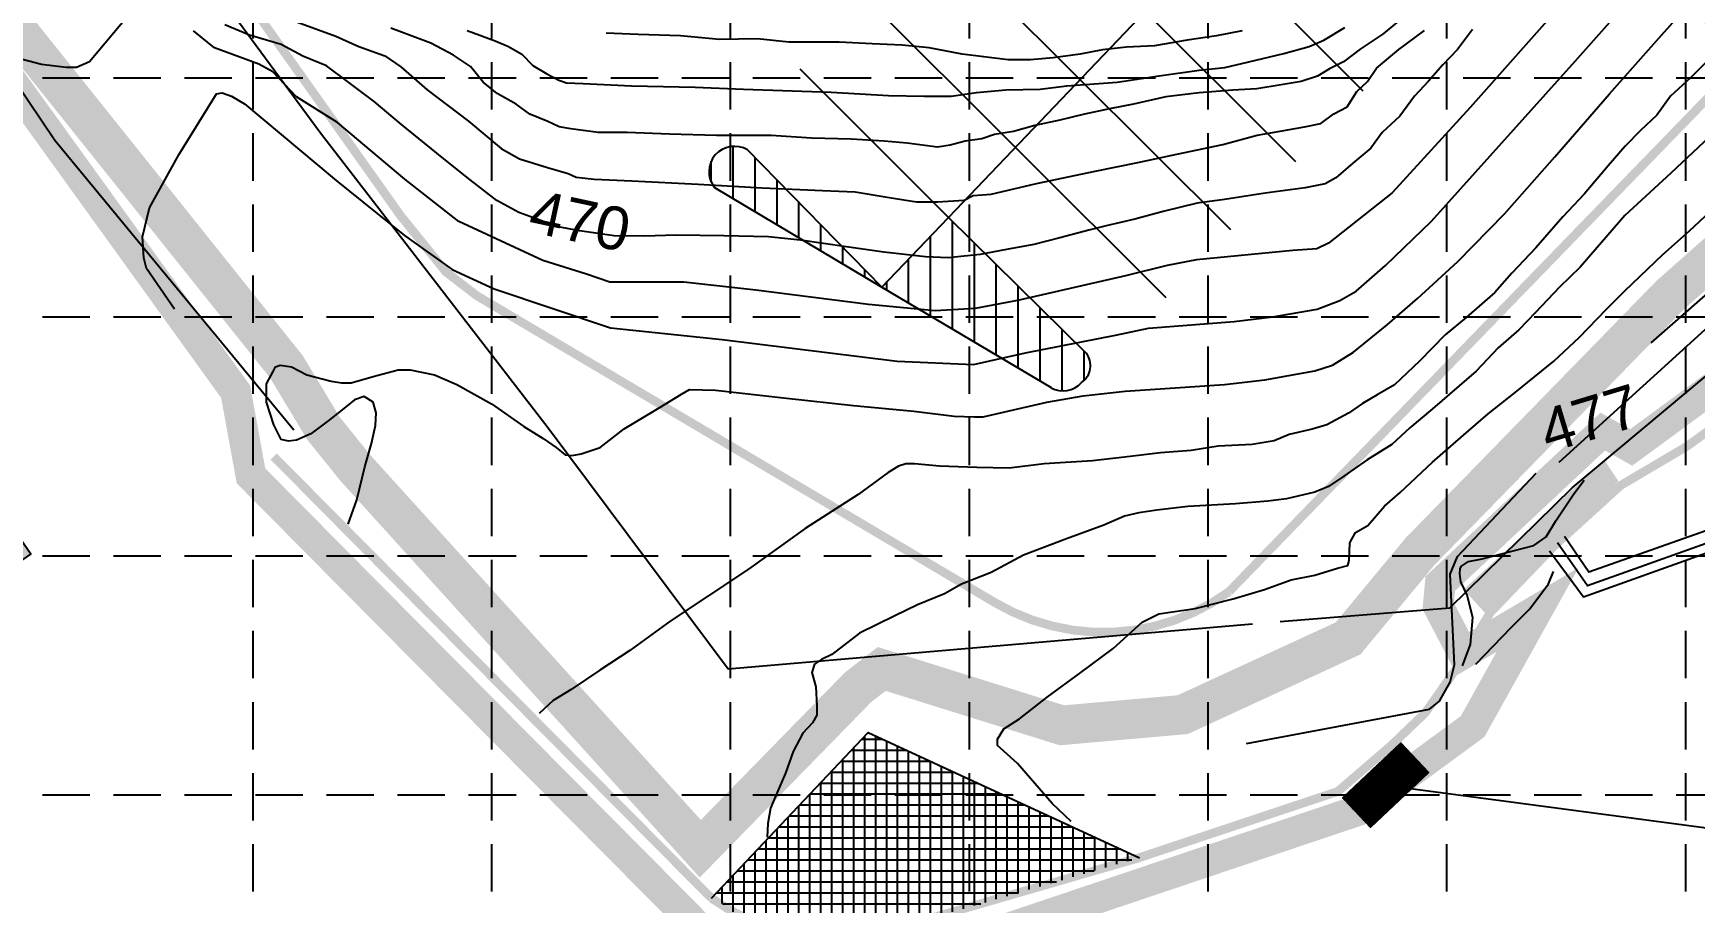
# Model space of a CAD drawing. Header units: inches. Extents: x 12501 to 13956, y 5211 to 6121.
# Drawn here: x 13071.5 to 13229.4, y 5315.2 to 5397.7 of the extents above; entities that cross this region are included whole.
import ezdxf

# ---------------------------------------------------------------- set-up
doc = ezdxf.new("R2010")
doc.units = ezdxf.units.IN
doc.header["$MEASUREMENT"] = 0
for name, pattern in [('DASHED', [0.75, 0.5, -0.25]), ('HIDDEN', [0.375, 0.25, -0.125]), ('PHANTOM2', [1.25, 0.625, -0.125, 0.125, -0.125, 0.125, -0.125])]:
    doc.linetypes.add(name, pattern=pattern)
doc.layers.get('0').update_dxf_attribs({"color": 9})
for name, color, linetype in [('ARROWS', 252, 'Continuous'), ('Curb', 250, 'Continuous'), ('EC', 43, 'Continuous'), ('GRID', 254, 'HIDDEN'), ('Hatch', 250, 'Continuous'), ('LEGEND', 7, 'Continuous'), ('Misc', 250, 'Continuous'), ('Parking', 250, 'Continuous'), ('PC', 43, 'Continuous'), ('PropertyLine', 250, 'Continuous'), ('SILT FENCE', 200, 'Continuous'), ('Storm', 5, 'Continuous'), ('Structure', 7, 'Continuous')]:
    doc.layers.add(name, color=color, linetype=linetype)
doc.styles.get("Standard").update_dxf_attribs({"font": 'ARIAL.TTF', "height": 25})

# ---------------------------------------------------------------- blocks, each defined once
blk = doc.blocks.new('flow arrow')
blk.add_lwpolyline([(-67.01, -25.36), (-59.33, -25.42), (-59.57, -56.14), (-51.89, -56.2), (-51.65, -25.48), (-43.97, -25.54), (-55.3, -2.41), (-67.01, -25.36)], close=True)
at = {"color": 254}
for points in [[(-43.97, -25.54), (-67.01, -25.36), (-55.3, -2.41), (-67.01, -25.36)], [(-59.57, -56.14), (-51.89, -56.2), (-59.33, -25.42), (-51.65, -25.48)]]:
    blk.add_solid(points, dxfattribs=at)

msp = doc.modelspace()

# ---------------------------------------------------------------- hatches: boundary and pattern name
at = {"layer": 'Hatch'}
h = msp.add_hatch(dxfattribs=at)
h.set_pattern_fill('ANSI31', scale=16.666667, angle=45, style=0)
h.set_pattern_definition([(90, (12087.9871, 5196.31), (-2.0833333, 4e-16), [])])
h.paths.add_polyline_path([(13139.34, 5386.63, 0.83306), (13136.21, 5383.07), (13152.1, 5373.59)])
h.paths.add_polyline_path([(13158.46, 5380.23), (13152.1, 5373.59), (13168.19, 5364.06, 0.353931), (13171.08, 5364.55, 0.43859), (13171.52, 5367.33)])
h = msp.add_hatch(dxfattribs=at)
h.set_pattern_fill('NET', scale=8.333333, style=0)
h.set_pattern_definition([(0, (12087.9871, 5196.31), (0, 1.0416667), []), (90, (12087.9871, 5196.31), (-1.0416667, 6e-17), [])])
h.paths.add_polyline_path([(13150.85, 5331.3), (13150.8, 5331.25), (13150.78, 5331.27), (13136.18, 5315.86), (13137.37, 5314.64, 0.206149), (13153.23, 5312.66), (13176.58, 5319.43)])
at = {"layer": 'LEGEND'}
h = msp.add_hatch(dxfattribs=at)
h.set_pattern_fill('ANSI31', color=4, scale=0.896591, angle=43.3311, style=0)
h.set_pattern_definition([(88.3311, (13198.41437, 5309.20334), (-0.1120264, 0.003264), [])])
h.paths.add_polyline_path([(13195.91, 5325.11), (13196.06, 5324.94), (13198.53, 5322.33), (13204.04, 5327.53), (13201.42, 5330.31)])
at = {"layer": 'Storm'}
msp.add_hatch(color=5, dxfattribs=at).paths.add_polyline_path([(13207.4, 5344.9), (13209.43, 5342.66), (13214.5, 5347.85), (13216.85, 5349.97), (13222.1, 5355.18), (13220.78, 5357.17)])

# ---------------------------------------------------------------- linework, layer by layer
at = {"layer": 'ARROWS'}
msp.add_lwpolyline([(13199.96, 5326.33), (13303.85, 5312.51)], dxfattribs=at)
at = {"layer": 'Curb', "color": 7, "const_width": 0.833}
for points in [[(13001.56, 5528.09), (13035.18, 5481.18), (13072.96, 5427.42), (13106.35, 5380.43), (13110.68, 5375.06), (13113.61, 5372.8), (13162.84, 5343.66, 0.298683), (13185.1, 5344.69), (13240.22, 5401.48)], [(13231.85, 5360.83), (13228.61, 5358.49), (13222.31, 5354.77), (13216.06, 5349.09), (13209.92, 5342.7), (13206.85, 5337.61), (13203.78, 5333.22), (13200.44, 5330.02), (13195.43, 5325.71), (13176.58, 5319.43), (13153.23, 5312.66, -0.228563), (13135.92, 5315.58), (13094.32, 5357.52)]]:
    msp.add_lwpolyline(points, format="xyb", dxfattribs=at)
at = {"layer": 'EC', "color": 31}
for points, elevation in [([(13084.9, 5371.52), (13082.25, 5375.37), (13081.99, 5376.37), (13081.85, 5378.38), (13082.51, 5381.12), (13085.34, 5386.22), (13088.9, 5391.97), (13089.42, 5392.05), (13090.32, 5391.75), (13091.54, 5391.01), (13100.26, 5383.74), (13106.74, 5378.5), (13111.27, 5375.27), (13115.27, 5373.45), (13126.32, 5369.73), (13136.94, 5368.62), (13153.56, 5366.57), (13160.83, 5366.27), (13165.77, 5367.35), (13174.3, 5369.05), (13177.46, 5369.72), (13185.58, 5370.35), (13189.25, 5370.77), (13193.48, 5371.51), (13195.63, 5372.33), (13197.19, 5373.22), (13199.98, 5375.67), (13204.34, 5379.88), (13218, 5395.05), (13228.93, 5407.37)], 39.33), ([(13101.39, 5351.1), (13102.23, 5353.4), (13103, 5356.54), (13103.61, 5358.76), (13104, 5360.45), (13104.07, 5361.68), (13103.77, 5362.67), (13102.92, 5363.21), (13102, 5362.9), (13101.16, 5362.21), (13099.63, 5360.99), (13097.86, 5359.68), (13096.48, 5359.07), (13095.72, 5358.99), (13095.03, 5359.15), (13094.34, 5360.53), (13093.65, 5362.67), (13093.65, 5364.43), (13094.26, 5365.58), (13094.49, 5366.04), (13094.95, 5366.2), (13096.02, 5366.04), (13097.48, 5365.28), (13099.78, 5364.66), (13100.78, 5364.51), (13101.7, 5364.51), (13103.77, 5365.12), (13106.14, 5365.74), (13107.29, 5365.74), (13109.59, 5365.28), (13111.74, 5364.36), (13115.03, 5362.52), (13118.1, 5360.37), (13119.94, 5359.22), (13121.17, 5358.38), (13122.01, 5357.69), (13122.7, 5357.62), (13123.54, 5357.77), (13125.34, 5358.37), (13127.64, 5360.14), (13130.94, 5362.13), (13133.09, 5363.43), (13133.85, 5363.89), (13136.3, 5363.82), (13143.05, 5363.05), (13149.41, 5362.36), (13155.16, 5361.82), (13158.98, 5361.36), (13160.9, 5361.29), (13161.74, 5361.29), (13163.81, 5361.75), (13167.79, 5362.67), (13171.24, 5363.28), (13175.23, 5363.74), (13179.98, 5364.05), (13184.66, 5364.35), (13188.49, 5364.81), (13190.79, 5365.2), (13193.24, 5365.66), (13194.93, 5366.19), (13196.92, 5367.42), (13200.14, 5370.02), (13203.01, 5372.51), (13206.85, 5376.03), (13211.29, 5380.55), (13216.05, 5385.99), (13221.26, 5391.97), (13226.19, 5397.53), (13230.56, 5402.44)], 39.42), ([(13081.46, 5400.51), (13076.82, 5395.01), (13075.59, 5394.46), (13074.61, 5394.46), (13072.26, 5394.75), (13069.72, 5395.4)], 39.25), ([(13217.11, 5400.9), (13208.02, 5390.65), (13200.59, 5382.56), (13194.56, 5377.79), (13193.44, 5377.25), (13191.16, 5377.07), (13182.02, 5376.2), (13179.23, 5375.65), (13175.25, 5374.68), (13165.17, 5372.36), (13160.97, 5371.56), (13157.17, 5371.34), (13150.85, 5371.96), (13140.14, 5373.3), (13133.3, 5374.06), (13126.28, 5374.06), (13124.04, 5374.82), (13119.91, 5376.12), (13111.93, 5379.85), (13106.79, 5383.87), (13100.4, 5389.24), (13096.49, 5391.66), (13094.25, 5394.05), (13092.91, 5394.78), (13088.7, 5396.31), (13086.71, 5397.94)], 39.25), ([(13208.23, 5398.06), (13206.82, 5396.18), (13205.41, 5394.71), (13204.05, 5393.15), (13202.74, 5391.74), (13201.33, 5389.85), (13199.66, 5388.29), (13198.59, 5386.79), (13196.87, 5385.38), (13195.24, 5383.97), (13194.25, 5383.4), (13192.32, 5383.03), (13188.55, 5382.51), (13184.68, 5381.93), (13182.07, 5381.57), (13178.83, 5380.78), (13176.16, 5380.05), (13173.44, 5379.42), (13171.79, 5379), (13169.02, 5378.27), (13166.56, 5377.64), (13163.95, 5377.17), (13161.44, 5376.7), (13158.41, 5376.39), (13156.26, 5376.49), (13152.29, 5376.91), (13148.76, 5377.43), (13144.37, 5378.06), (13141.33, 5378.37), (13137.1, 5378.48), (13132.58, 5378.54), (13129.55, 5378.43), (13126.68, 5378.48), (13123.38, 5378.95), (13121.19, 5379.37), (13119.36, 5380.05), (13117.63, 5380.68), (13115.54, 5381.83), (13112.72, 5384.02), (13109.82, 5386.33), (13106.47, 5389.05), (13103.86, 5391.24), (13101.45, 5393.02), (13099.34, 5394.6), (13097.09, 5395.54), (13095.05, 5396.64), (13092.02, 5397.53), (13089.67, 5398.52)], 39.17), ([(13096.59, 5398.77), (13100.23, 5397.44), (13102.42, 5396.45), (13104.88, 5395.58), (13106.4, 5394.52), (13108.92, 5392.33), (13112.84, 5389.35), (13115.95, 5386.77), (13117.68, 5385.77), (13120.33, 5384.97), (13122.32, 5384.38), (13123.05, 5384.05), (13124.78, 5383.85), (13128.35, 5383.7), (13134.65, 5383.37), (13140.75, 5383.04), (13146.46, 5382.78), (13149.57, 5382.64), (13152.82, 5382.11), (13155.41, 5381.71), (13157.4, 5381.71), (13159.92, 5381.85), (13160.78, 5382.31), (13162.51, 5382.44), (13166.81, 5383.44), (13172.38, 5384.63), (13176.43, 5385.43), (13180.14, 5386.23), (13184.52, 5387.15), (13187.77, 5388.02), (13189.96, 5388.41), (13192.28, 5388.81), (13193.81, 5389.14), (13195.07, 5390.07), (13196.33, 5390.73), (13197.26, 5392.19), (13198.25, 5393.12), (13199.11, 5394.38), (13201.23, 5396.17), (13203.69, 5397.96)], 39.08), ([(13201.95, 5399.48), (13199.75, 5397.65), (13197.55, 5396.21), (13195.98, 5395.01), (13194.66, 5394.32), (13193.51, 5393.62), (13191.94, 5393.12), (13190.05, 5392.8), (13187.73, 5392.42), (13185.46, 5392.3), (13182.26, 5392.05), (13179.11, 5391.67), (13176.01, 5390.97), (13173.75, 5390.53), (13171.36, 5390.03), (13169.03, 5389.46), (13166.64, 5388.96), (13164.63, 5388.39), (13162.81, 5388.08), (13161.61, 5387.7), (13160.04, 5387.45), (13158.59, 5387.07), (13157.4, 5386.88), (13154.53, 5387.26), (13152.33, 5387.45), (13149.19, 5387.64), (13145.42, 5387.76), (13141.58, 5388.01), (13136.4, 5388.01), (13131.94, 5388.14), (13127.91, 5388.27), (13125.15, 5388.27), (13122.57, 5388.64), (13121.44, 5388.83), (13120.37, 5389.33), (13118.67, 5390.03), (13117.35, 5390.97), (13115.56, 5391.98), (13114.24, 5393.05), (13113.04, 5394.56), (13111.41, 5395.62), (13109.27, 5396.76), (13105.44, 5398.2)], 39), ([(13112.7, 5397.98), (13115.36, 5396.98), (13116.62, 5396.45), (13117.89, 5395.72), (13118.95, 5394.66), (13120.28, 5393.86), (13121.41, 5393.26), (13122.14, 5393), (13123.73, 5392.93), (13128.32, 5392.73), (13134.36, 5392.6), (13138.95, 5392.4), (13147.28, 5392.13), (13152.73, 5391.8), (13156.12, 5391.74), (13158.71, 5391.74), (13161.1, 5392.07), (13163.89, 5392.33), (13167.15, 5392.4), (13169.7, 5392.73), (13174.48, 5393.07), (13178.47, 5393.66), (13182.25, 5394.19), (13184.71, 5394.46), (13186.97, 5394.99), (13190.32, 5395.8), (13192.71, 5396.46), (13194.11, 5397.06), (13196.1, 5398.25)], 38.92), ([(13186.34, 5397.93), (13183.92, 5397.45), (13181.13, 5397.05), (13178.01, 5396.52), (13175.35, 5396.39), (13173.09, 5396.12), (13170.97, 5395.73), (13168.38, 5395.39), (13166.25, 5395.19), (13164.13, 5395.19), (13161.8, 5395.46), (13159.74, 5395.73), (13156.62, 5396.32), (13154.05, 5396.59), (13151.19, 5396.72), (13148.07, 5396.86), (13143.28, 5396.86), (13140.29, 5397.19), (13136.7, 5397.12), (13132.98, 5397.45), (13128.97, 5397.6), (13125.92, 5397.73)], 38.83), ([(13230.74, 5395.29), (13228.94, 5393.49), (13227.06, 5391.75), (13225.74, 5389.94), (13224.21, 5388.49), (13222.74, 5387), (13221.14, 5385.13), (13218.85, 5382.42), (13216.83, 5380.27), (13214.26, 5377.35), (13211.97, 5374.92), (13210.35, 5373.09), (13207.64, 5370.73), (13205.63, 5369.06), (13203.2, 5366.56), (13200.83, 5364.34), (13199.17, 5363.37), (13197.78, 5362.54), (13196.46, 5361.63), (13194.38, 5360.52), (13192.99, 5360.11), (13190.83, 5359.62), (13189.38, 5359), (13187.29, 5358.65), (13184.07, 5358.5), (13181.5, 5358.08), (13178.58, 5357.87), (13175.18, 5357.45), (13172.12, 5357.11), (13167.54, 5356.83), (13164.2, 5356.41), (13161.15, 5356.48), (13157.58, 5356.62), (13155.21, 5356.83), (13154.38, 5356.83), (13153.69, 5356.62), (13152.71, 5356), (13149.87, 5353.91), (13144.84, 5350.7), (13139.43, 5346.81), (13135.68, 5344.31), (13132, 5341.88), (13128.16, 5339.09), (13125.31, 5337.22), (13122.6, 5335.41), (13120.87, 5334.37), (13119.55, 5333.12)], 39.5), ([(13231.26, 5388.35), (13227.07, 5384.42), (13222.72, 5380.4), (13220.5, 5377.85), (13218.47, 5375.5), (13216.51, 5373.6), (13214.22, 5371.18), (13212.65, 5369.54), (13210.68, 5367.84), (13208.59, 5365.62), (13204.44, 5362.06), (13202.28, 5360.23), (13200.58, 5358.66), (13198.23, 5357.22), (13196, 5355.65), (13194.56, 5354.67), (13193.25, 5354.14), (13190.57, 5353.49), (13188.8, 5353.29), (13185.73, 5353.03), (13181.18, 5352.76), (13178.23, 5352.44), (13176.53, 5352.17), (13175.16, 5351.85), (13173.19, 5351), (13169.66, 5349.69), (13165.58, 5348.16), (13162.5, 5346.52), (13159.69, 5345.41), (13158.05, 5344.49), (13155.5, 5343.45), (13153.34, 5342.4), (13150, 5340.76), (13147.36, 5338.72), (13146.37, 5338.26), (13145.72, 5337.8), (13145.46, 5337.02), (13145.85, 5335.65), (13145.92, 5333.81), (13145.92, 5332.96), (13145.52, 5332.24), (13144.61, 5331.26), (13143.69, 5329.5), (13142.97, 5327.47), (13142.12, 5325.57), (13141.53, 5324.13), (13141.27, 5322.69), (13141.2, 5321.38)], 39.58), ([(13170.11, 5322.88), (13168.28, 5324.59), (13166.64, 5326.48), (13165, 5328.38), (13163.7, 5329.56), (13163.11, 5330.08), (13163.11, 5330.67), (13163.7, 5331.65), (13165.2, 5332.63), (13167.82, 5334.66), (13171.02, 5337.01), (13174.1, 5339.3), (13176.85, 5341.79), (13178.42, 5342.58), (13181.89, 5343.1), (13185.49, 5344.01), (13188.47, 5344.9), (13191.02, 5345.81), (13193.25, 5346.27), (13195.41, 5346.92), (13196.39, 5347.18), (13196.52, 5347.64), (13196.58, 5349.34), (13197.11, 5350.32), (13198.29, 5350.98), (13199.86, 5352.81), (13201.36, 5354.12), (13204.44, 5357), (13207.38, 5359.55), (13209.74, 5361.58), (13212.29, 5363.6), (13215.97, 5366.57), (13218.39, 5368.86), (13220.95, 5371.48), (13222.71, 5373.25), (13226.31, 5376.71), (13228.86, 5378.94), (13231.77, 5381.67)], 39.67), ([(13186.76, 5330.26), (13204.16, 5333.53), (13205.11, 5334.3), (13206.12, 5336.08), (13206.54, 5337.74), (13206.12, 5346.35), (13206.8, 5348.04), (13214.28, 5355.94)], 39.75), ([(13207.29, 5337.64), (13208.06, 5339.66), (13208.28, 5342.23), (13207.73, 5344.37), (13207.13, 5345.62), (13207.02, 5346.39), (13207.07, 5346.88), (13207.18, 5347.1), (13207.84, 5347.54), (13209.15, 5347.81), (13214.07, 5349.07), (13215.22, 5349.89), (13216.15, 5351.42), (13217.85, 5353.99), (13218.85, 5355.27)], 39.83), ([(13208.56, 5337.82), (13211.92, 5341.3), (13213.69, 5343.07), (13215.47, 5345.43), (13215.94, 5346.61)], 39.92)]:
    msp.add_lwpolyline(points, dxfattribs=dict(at, elevation=elevation))
at = {"layer": 'GRID', "color": 252, "linetype": 'HIDDEN', "ltscale": 18}
for p, q in [((13092.33, 6096.96), (13092.33, 5302.72)), ((13115.02, 6096.96), (13115.02, 5302.72)), ((13137.71, 6096.96), (13137.71, 5302.72)), ((13160.4, 6096.96), (13160.4, 5302.72)), ((13183.09, 6096.96), (13183.09, 5302.72)), ((13205.78, 6096.96), (13205.78, 5302.72)), ((13228.47, 6096.96), (13228.47, 5302.72)), ((12525.6, 5393.48), (13932.35, 5393.48)), ((12525.6, 5370.79), (13932.35, 5370.79)), ((12525.6, 5348.1), (13932.35, 5348.1)), ((12525.6, 5325.41), (13932.35, 5325.41))]:
    msp.add_line(p, q, dxfattribs=at)
at = {"layer": 'LEGEND', "color": 4}
msp.add_lwpolyline([(13196.06, 5324.94), (13198.53, 5322.33), (13204.04, 5327.53), (13201.42, 5330.31), (13195.91, 5325.11)], close=True, dxfattribs=at)
at = {"layer": 'Misc', "color": 7}
for points in [[(12971.56, 5535.42), (12985.43, 5516.44), (12997.37, 5498.68), (13015.89, 5472.32), (13031.97, 5448.93), (13047.09, 5427.09), (13057.19, 5411.83), (13073.53, 5387.57), (13096.23, 5360.04)], [(13216.47, 5356.98), (13240.77, 5379.04), (13255.58, 5392.4), (13268.12, 5401.68), (13282.72, 5411.99), (13314.2, 5429.98), (13336.99, 5442.61), (13356.36, 5451.1), (13363.01, 5454.13), (13368.47, 5456.28), (13387.9, 5462.32), (13396.21, 5464.82), (13433.36, 5471.32)], [(13135.92, 5315.58), (13150.82, 5331.31), (13176.58, 5319.43)]]:
    msp.add_lwpolyline(points, dxfattribs=at)
at = {"layer": 'Misc', "color": 7, "linetype": 'DASHED', "ltscale": 100}
msp.add_lwpolyline([(12995.92, 5526.97), (13018.03, 5496.86), (13038.36, 5470.15), (13051.11, 5452.74), (13062.27, 5437.35), (13078.45, 5415.85), (13098.77, 5388.26), (13120.41, 5360.26), (13137.51, 5337.36), (13189.95, 5341.85), (13206.09, 5343.14), (13217.7, 5354.56), (13230.82, 5365.51), (13242.76, 5376.28), (13256.81, 5389.08), (13272.35, 5400.48), (13284.51, 5409.32), (13307.32, 5423.23), (13326.48, 5433.14), (13341.12, 5440.68), (13362.8, 5450.31)], dxfattribs=at)
at = {"layer": 'Parking', "color": 7}
for p, q in [((13227.4, 5452.42), (13158.46, 5380.23)), ((13169.39, 5420.62), (13197.83, 5392.25)), ((13162.98, 5413.91), (13191.42, 5385.54)), ((13156.79, 5407.43), (13185.23, 5379.06)), ((13150.65, 5401), (13179.09, 5372.63)), ((13158.46, 5380.23), (13144.35, 5394.31))]:
    msp.add_line(p, q, dxfattribs=at)
at = {"layer": 'PC', "color": 1, "linetype": 'HIDDEN', "ltscale": 60, "const_width": 2.92}
msp.add_lwpolyline([(12983.76, 5513.31), (12995.81, 5497.89), (13018.89, 5465.48), (13041.09, 5432.43), (13090.71, 5363.67), (13092.17, 5355.68), (13134.68, 5312.83), (13143.94, 5309.02), (13155.75, 5309.92), (13197.35, 5323.9), (13208.25, 5331.89), (13214.42, 5342.97), (13207.34, 5338.79), (13204.98, 5343.33), (13205.17, 5345.45), (13220.62, 5359.89), (13223.31, 5358.38), (13235.87, 5367.6)], dxfattribs=at)
at = {"layer": 'PropertyLine', "color": 7, "linetype": 'PHANTOM2', "ltscale": 150}
msp.add_lwpolyline([(13225.22, 5368.32), (13244.45, 5385.17), (13254.02, 5394.07), (13268.44, 5404.53), (13283.97, 5415.51), (13301.25, 5425.59), (13325.49, 5437.89), (13346.69, 5449.3)], dxfattribs=at)
at = {"layer": 'SILT FENCE', "const_width": 3.75}
msp.add_lwpolyline([(13001.82, 5526.29), (12997.31, 5519.25), (12995.9, 5515.65), (12995.64, 5508.73), (12999.36, 5501.03), (13065.82, 5403.16), (13095.52, 5366.06), (13099.06, 5360.19), (13102.09, 5356.43), (13134.86, 5320.28), (13149.85, 5335.61), (13152.1, 5337.35), (13169.22, 5332), (13180.7, 5333.01), (13196.41, 5340.25), (13203.25, 5348.5), (13227.02, 5372.85), (13248.86, 5392.16), (13263.09, 5404.47), (13280.31, 5415.37), (13282.05, 5419.47)], dxfattribs=at)
at = {"layer": 'Storm', "color": 5}
for points in [[(13228.9, 5407.87), (13237.84, 5353.08), (13219.29, 5346.53), (13216.99, 5349.93)], [(13239.06, 5352.32), (13219.17, 5345.24), (13216.32, 5349.32)], [(13215.56, 5348.56), (13218.77, 5344.19), (13238.26, 5351.15), (13242.35, 5329.42)]]:
    msp.add_lwpolyline(points, dxfattribs=at)
at = {"layer": 'Structure', "color": 7}
for points in [[(13136.21, 5383.07), (13152.1, 5373.59), (13139.34, 5386.63)], [(13152.1, 5373.59), (13158.46, 5380.23), (13171.52, 5367.33)], [(13152.1, 5373.59), (13168.19, 5364.06)]]:
    msp.add_lwpolyline(points, dxfattribs=at)
for centre, radius, start, end in [((13138.1, 5384.56), 2.41, 59.1464, 218.3318), ((13170.02, 5366.14), 1.92, 303.6578, 38.3849), ((13169.33, 5366.08), 2.33, 240.6323, 318.5942)]:
    msp.add_arc(centre, radius, start, end, dxfattribs=at)

# ---------------------------------------------------------------- block references
at = {"layer": 'ARROWS', "rotation": 35.02838871616133}
msp.add_blockref('flow arrow', (13081.48, 5424.04), dxfattribs=at)

# ---------------------------------------------------------------- texts
at = {"layer": 'EC', "color": 31}
for s, rotation, p in [('470', 347.8213, (13118.36, 5378.91)), ('477', 16.8406, (13215.41, 5357.83))]:
    msp.add_text(s, height=4.083, rotation=rotation, dxfattribs=at).set_placement(p)

doc.saveas('drawing.dxf')
